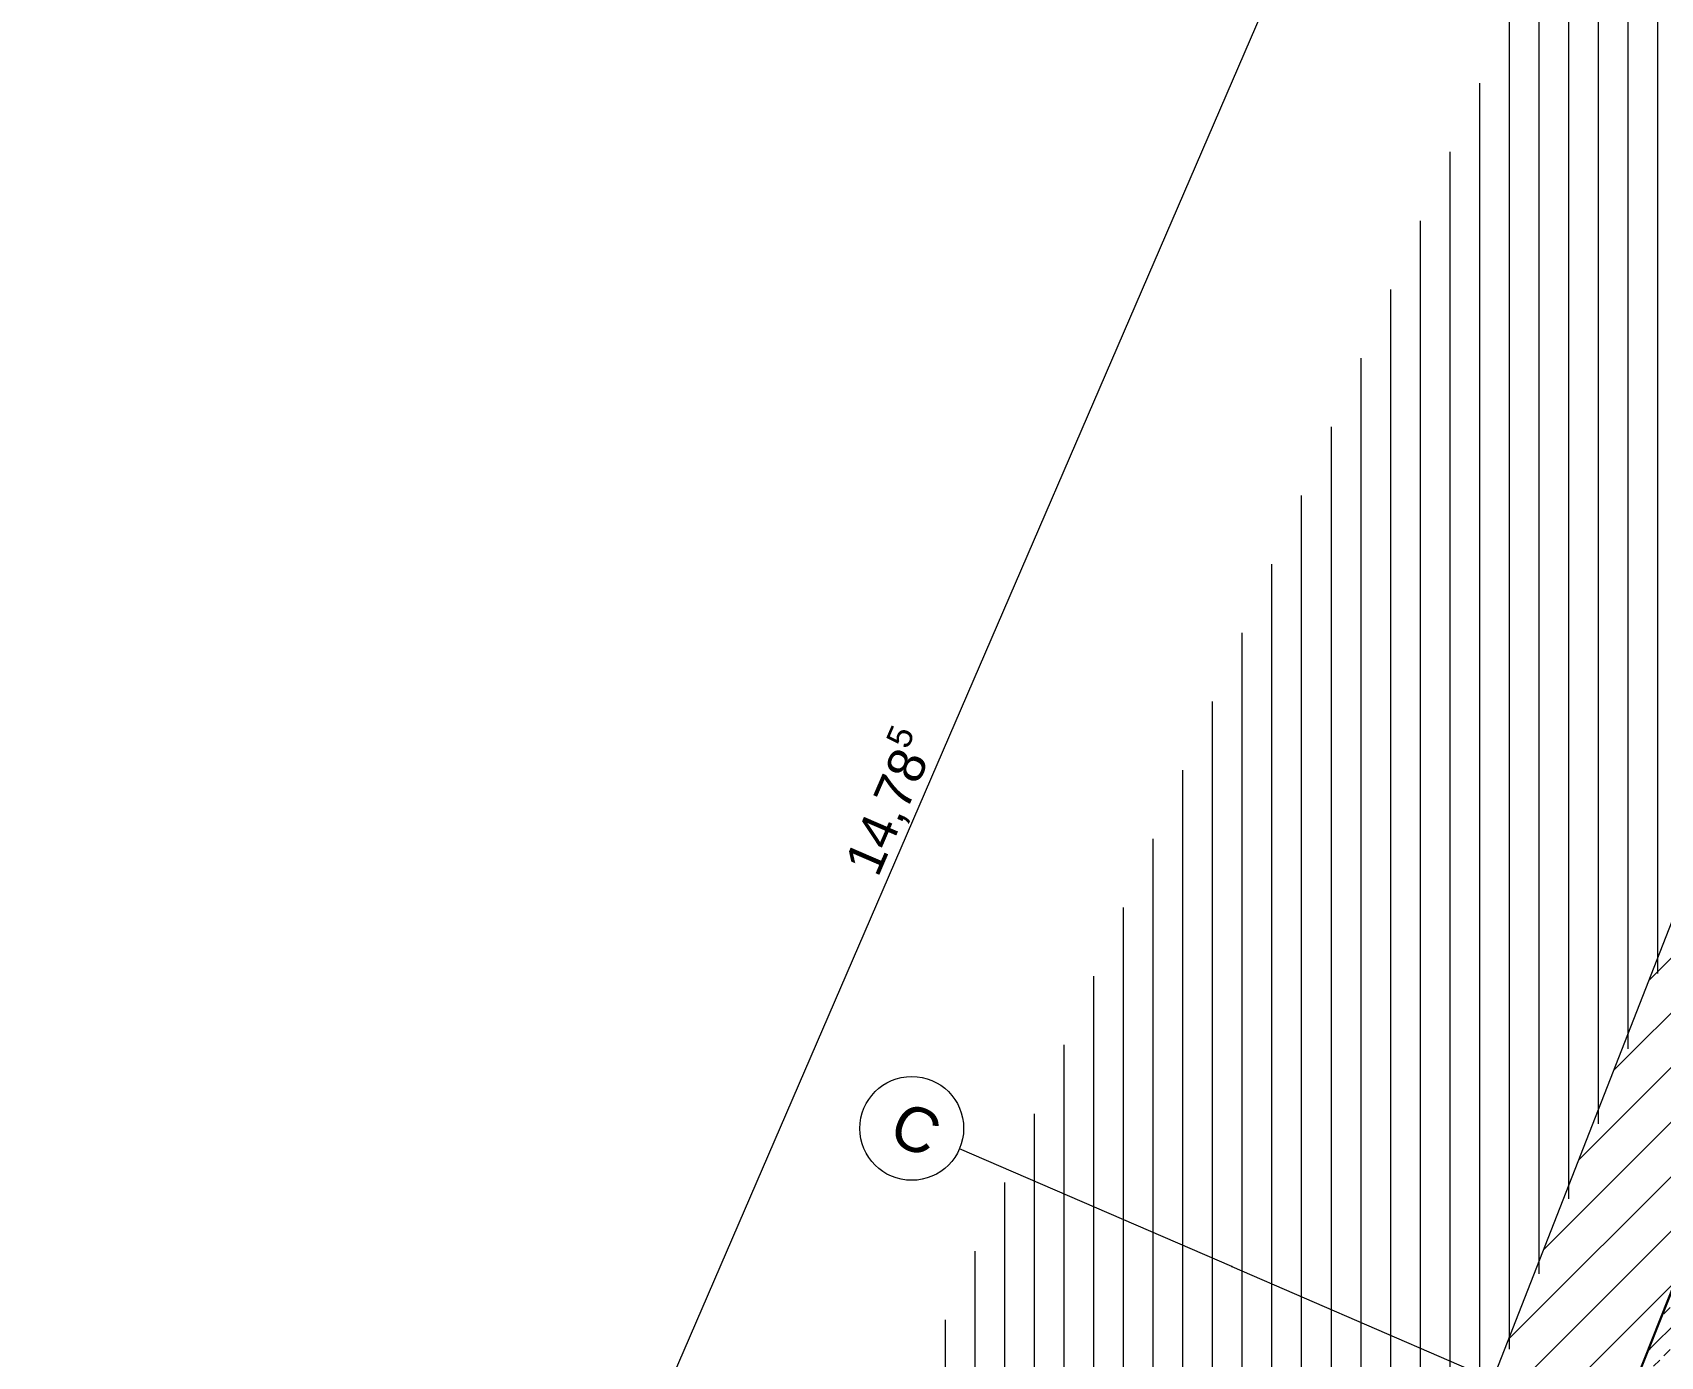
# Model space of a CAD drawing. Header units: millimetres. Extents: x 11801750 to 12566104, y 354831409 to 356234587.
# Drawn here: x 12536522 to 12542009, y 356220045 to 356224507 of the extents above; entities that cross this region are included whole.
import ezdxf
from ezdxf.enums import TextEntityAlignment as Align

# ---------------------------------------------------------------- set-up
doc = ezdxf.new("R2010")
doc.units = ezdxf.units.MM
doc.header["$MEASUREMENT"] = 0
doc.linetypes.add('Dot & Dashed', pattern=[6702.78, 3527.78, -1763.89, 0, -1411.11])
for name, color, linetype in [('New_010 Aussenwände', 7, 'Continuous'), ('New_015 Innenwände', 7, 'Continuous'), ('New_035 Decken', 7, 'Continuous'), ('New_110 Bemassungen Ausführung', 7, 'Continuous'), ('New_290 Raster _ Achsen', 7, 'Continuous')]:
    doc.layers.add(name, color=color, linetype=linetype)
for name, color, linetype, lineweight in [('New_010 Aussenwände_Pen_No__1', 7, 'Continuous', 13), ('New_015 Innenwände_Pen_No__1', 7, 'Continuous', 13), ('New_015 Innenwände_Pen_No__96', 8, 'Continuous', 13), ('New_035 Decken_Pen_No__1', 7, 'Continuous', 13), ('New_110 Bemassungen Ausführung_Pen_No__1', 7, 'Continuous', 13), ('New_255 Plangrafiken_Pen_No__39', 8, 'Continuous', 13), ('New_290 Raster _ Achsen_Pen_No__1', 7, 'Continuous', 13), ('New_290 Raster _ Achsen_Pen_No__108', 7, 'Continuous', 13)]:
    doc.layers.add(name, color=color, linetype=linetype, lineweight=lineweight)
doc.styles.add('GENERATED_STYLE_1', font='arial.ttf')
doc.dimstyles.new('GENERATED_STYLE__1', dxfattribs={"dimtxt": 125, "dimasz": 47.5, "dimexe": 0.18, "dimexo": 2, "dimgap": 0, "dimtad": 1, "dimlfac": 0.001, "dimzin": 0, "dimdsep": 46, "dimtxsty": 'GENERATED_STYLE_1', "dimblk": 'ARROWHEAD_2', "dimblk1": 'ARROWHEAD_2', "dimblk2": 'ARROWHEAD_2', "dimcen": 0.09, "dimclrd": 7, "dimclre": 7, "dimclrt": 7, "dimadec": 0, "dimazin": 0, "dimtfac": 1, "dimtdec": 4, "dimtmove": 0, "dimatfit": 3, "dimfxl": 1, "dimtolj": 1, "dimtzin": 0, "dimarcsym": 0})

# ---------------------------------------------------------------- blocks, each defined once
blk = doc.blocks.new('*X23', base_point=(12240439.2, 356160438.4))
at = {"layer": 'New_255 Plangrafiken_Pen_No__39', "color": 8, "linetype": 'Continuous', "lineweight": 13}
for p, q in [((12541598.2, 356224683.6), (12541598.2, 356224433.6)), ((12541598.2, 356224683.6), (12541598.2, 356224433.6)), ((12541698.2, 356224683.6), (12541698.2, 356224433.6)), ((12541698.2, 356224683.6), (12541698.2, 356224433.6)), ((12541798.2, 356224683.6), (12541798.2, 356224433.6)), ((12541798.2, 356224683.6), (12541798.2, 356224433.6)), ((12541898.2, 356224662.9), (12541898.2, 356224433.6)), ((12541898.2, 356224662.9), (12541898.2, 356224433.6)), ((12541998.2, 356224619.5), (12541998.2, 356224433.6)), ((12541998.2, 356224619.5), (12541998.2, 356224433.6)), ((12541498.2, 356224567.5), (12541498.2, 356224433.6)), ((12541498.2, 356224567.5), (12541498.2, 356224433.6)), ((12541498.2, 356224433.6), (12541498.2, 356224183.6)), ((12541498.2, 356224433.6), (12541498.2, 356224183.6)), ((12541598.2, 356224433.6), (12541598.2, 356224183.6)), ((12541598.2, 356224433.6), (12541598.2, 356224183.6)), ((12541698.2, 356224433.6), (12541698.2, 356224183.6)), ((12541698.2, 356224433.6), (12541698.2, 356224183.6)), ((12541798.2, 356224433.6), (12541798.2, 356224183.6)), ((12541798.2, 356224433.6), (12541798.2, 356224183.6)), ((12541898.2, 356224433.6), (12541898.2, 356224183.6)), ((12541898.2, 356224433.6), (12541898.2, 356224183.6)), ((12541998.2, 356224433.6), (12541998.2, 356224183.6)), ((12541998.2, 356224433.6), (12541998.2, 356224183.6)), ((12541398.2, 356224336), (12541398.2, 356224183.6)), ((12541398.2, 356224336), (12541398.2, 356224183.6)), ((12541398.2, 356224183.6), (12541398.2, 356223933.6)), ((12541398.2, 356224183.6), (12541398.2, 356223933.6)), ((12541498.2, 356224183.6), (12541498.2, 356223933.6)), ((12541498.2, 356224183.6), (12541498.2, 356223933.6)), ((12541598.2, 356224183.6), (12541598.2, 356223933.6)), ((12541598.2, 356224183.6), (12541598.2, 356223933.6)), ((12541698.2, 356224183.6), (12541698.2, 356223933.6)), ((12541698.2, 356224183.6), (12541698.2, 356223933.6)), ((12541798.2, 356224183.6), (12541798.2, 356223933.6)), ((12541798.2, 356224183.6), (12541798.2, 356223933.6)), ((12541898.2, 356224183.6), (12541898.2, 356223933.6)), ((12541898.2, 356224183.6), (12541898.2, 356223933.6)), ((12541998.2, 356224183.6), (12541998.2, 356223933.6)), ((12541998.2, 356224183.6), (12541998.2, 356223933.6)), ((12541298.2, 356224104.5), (12541298.2, 356223933.6)), ((12541298.2, 356224104.5), (12541298.2, 356223933.6)), ((12541298.2, 356223933.6), (12541298.2, 356223683.6)), ((12541298.2, 356223933.6), (12541298.2, 356223683.6)), ((12541398.2, 356223933.6), (12541398.2, 356223683.6)), ((12541398.2, 356223933.6), (12541398.2, 356223683.6)), ((12541498.2, 356223933.6), (12541498.2, 356223683.6)), ((12541498.2, 356223933.6), (12541498.2, 356223683.6)), ((12541598.2, 356223933.6), (12541598.2, 356223683.6)), ((12541598.2, 356223933.6), (12541598.2, 356223683.6)), ((12541698.2, 356223933.6), (12541698.2, 356223683.6)), ((12541698.2, 356223933.6), (12541698.2, 356223683.6)), ((12541798.2, 356223933.6), (12541798.2, 356223683.6)), ((12541798.2, 356223933.6), (12541798.2, 356223683.6)), ((12541898.2, 356223933.6), (12541898.2, 356223683.6)), ((12541898.2, 356223933.6), (12541898.2, 356223683.6)), ((12541998.2, 356223933.6), (12541998.2, 356223683.6)), ((12541998.2, 356223933.6), (12541998.2, 356223683.6)), ((12541198.2, 356223873), (12541198.2, 356223683.6)), ((12541198.2, 356223873), (12541198.2, 356223683.6)), ((12541198.2, 356223683.6), (12541198.2, 356223433.6)), ((12541198.2, 356223683.6), (12541198.2, 356223433.6)), ((12541298.2, 356223683.6), (12541298.2, 356223433.6)), ((12541298.2, 356223683.6), (12541298.2, 356223433.6)), ((12541398.2, 356223683.6), (12541398.2, 356223433.6)), ((12541398.2, 356223683.6), (12541398.2, 356223433.6)), ((12541498.2, 356223683.6), (12541498.2, 356223433.6)), ((12541498.2, 356223683.6), (12541498.2, 356223433.6)), ((12541598.2, 356223683.6), (12541598.2, 356223433.6)), ((12541598.2, 356223683.6), (12541598.2, 356223433.6)), ((12541698.2, 356223683.6), (12541698.2, 356223433.6)), ((12541698.2, 356223683.6), (12541698.2, 356223433.6)), ((12541798.2, 356223683.6), (12541798.2, 356223433.6)), ((12541798.2, 356223683.6), (12541798.2, 356223433.6)), ((12541898.2, 356223683.6), (12541898.2, 356223433.6)), ((12541898.2, 356223683.6), (12541898.2, 356223433.6)), ((12541998.2, 356223683.6), (12541998.2, 356223433.6)), ((12541998.2, 356223683.6), (12541998.2, 356223433.6)), ((12541098.2, 356223641.5), (12541098.2, 356223433.6)), ((12541098.2, 356223641.5), (12541098.2, 356223433.6)), ((12540998.2, 356223410), (12540998.2, 356223183.6)), ((12540998.2, 356223410), (12540998.2, 356223183.6)), ((12541098.2, 356223433.6), (12541098.2, 356223183.6)), ((12541098.2, 356223433.6), (12541098.2, 356223183.6)), ((12541198.2, 356223433.6), (12541198.2, 356223183.6)), ((12541198.2, 356223433.6), (12541198.2, 356223183.6)), ((12541298.2, 356223433.6), (12541298.2, 356223183.6)), ((12541298.2, 356223433.6), (12541298.2, 356223183.6)), ((12541398.2, 356223433.6), (12541398.2, 356223183.6)), ((12541398.2, 356223433.6), (12541398.2, 356223183.6)), ((12541498.2, 356223433.6), (12541498.2, 356223183.6)), ((12541498.2, 356223433.6), (12541498.2, 356223183.6)), ((12541598.2, 356223433.6), (12541598.2, 356223183.6)), ((12541598.2, 356223433.6), (12541598.2, 356223183.6)), ((12541698.2, 356223433.6), (12541698.2, 356223183.6)), ((12541698.2, 356223433.6), (12541698.2, 356223183.6)), ((12541798.2, 356223433.6), (12541798.2, 356223183.6)), ((12541798.2, 356223433.6), (12541798.2, 356223183.6)), ((12541898.2, 356223433.6), (12541898.2, 356223183.6)), ((12541898.2, 356223433.6), (12541898.2, 356223183.6)), ((12541998.2, 356223433.6), (12541998.2, 356223183.6)), ((12541998.2, 356223433.6), (12541998.2, 356223183.6)), ((12540898.2, 356223178.5), (12540898.2, 356222933.6)), ((12540898.2, 356223178.5), (12540898.2, 356222933.6)), ((12540998.2, 356223183.6), (12540998.2, 356222933.6)), ((12540998.2, 356223183.6), (12540998.2, 356222933.6)), ((12541098.2, 356223183.6), (12541098.2, 356222933.6)), ((12541098.2, 356223183.6), (12541098.2, 356222933.6)), ((12541198.2, 356223183.6), (12541198.2, 356222933.6)), ((12541198.2, 356223183.6), (12541198.2, 356222933.6)), ((12541298.2, 356223183.6), (12541298.2, 356222933.6)), ((12541298.2, 356223183.6), (12541298.2, 356222933.6)), ((12541398.2, 356223183.6), (12541398.2, 356222933.6)), ((12541398.2, 356223183.6), (12541398.2, 356222933.6)), ((12541498.2, 356223183.6), (12541498.2, 356222933.6)), ((12541498.2, 356223183.6), (12541498.2, 356222933.6)), ((12541598.2, 356223183.6), (12541598.2, 356222933.6)), ((12541598.2, 356223183.6), (12541598.2, 356222933.6)), ((12541698.2, 356223183.6), (12541698.2, 356222933.6)), ((12541698.2, 356223183.6), (12541698.2, 356222933.6)), ((12541798.2, 356223183.6), (12541798.2, 356222933.6)), ((12541798.2, 356223183.6), (12541798.2, 356222933.6)), ((12541898.2, 356223183.6), (12541898.2, 356222933.6)), ((12541898.2, 356223183.6), (12541898.2, 356222933.6)), ((12541998.2, 356223183.6), (12541998.2, 356222933.6)), ((12541998.2, 356223183.6), (12541998.2, 356222933.6)), ((12540798.2, 356222947), (12540798.2, 356222933.6)), ((12540798.2, 356222947), (12540798.2, 356222933.6)), ((12540798.2, 356222933.6), (12540798.2, 356222683.6)), ((12540798.2, 356222933.6), (12540798.2, 356222683.6)), ((12540898.2, 356222933.6), (12540898.2, 356222683.6)), ((12540898.2, 356222933.6), (12540898.2, 356222683.6)), ((12540998.2, 356222933.6), (12540998.2, 356222683.6)), ((12540998.2, 356222933.6), (12540998.2, 356222683.6)), ((12541098.2, 356222933.6), (12541098.2, 356222683.6)), ((12541098.2, 356222933.6), (12541098.2, 356222683.6)), ((12541198.2, 356222933.6), (12541198.2, 356222683.6)), ((12541198.2, 356222933.6), (12541198.2, 356222683.6)), ((12541298.2, 356222933.6), (12541298.2, 356222683.6)), ((12541298.2, 356222933.6), (12541298.2, 356222683.6)), ((12541398.2, 356222933.6), (12541398.2, 356222683.6)), ((12541398.2, 356222933.6), (12541398.2, 356222683.6)), ((12541498.2, 356222933.6), (12541498.2, 356222683.6)), ((12541498.2, 356222933.6), (12541498.2, 356222683.6)), ((12541598.2, 356222933.6), (12541598.2, 356222683.6)), ((12541598.2, 356222933.6), (12541598.2, 356222683.6)), ((12541698.2, 356222933.6), (12541698.2, 356222683.6)), ((12541698.2, 356222933.6), (12541698.2, 356222683.6)), ((12541798.2, 356222933.6), (12541798.2, 356222683.6)), ((12541798.2, 356222933.6), (12541798.2, 356222683.6)), ((12541898.2, 356222933.6), (12541898.2, 356222683.6)), ((12541898.2, 356222933.6), (12541898.2, 356222683.6)), ((12541998.2, 356222933.6), (12541998.2, 356222683.6)), ((12541998.2, 356222933.6), (12541998.2, 356222683.6)), ((12540698.2, 356222715.6), (12540698.2, 356222683.6)), ((12540698.2, 356222715.6), (12540698.2, 356222683.6)), ((12540698.2, 356222683.6), (12540698.2, 356222433.6)), ((12540698.2, 356222683.6), (12540698.2, 356222433.6)), ((12540798.2, 356222683.6), (12540798.2, 356222433.6)), ((12540798.2, 356222683.6), (12540798.2, 356222433.6)), ((12540898.2, 356222683.6), (12540898.2, 356222433.6)), ((12540898.2, 356222683.6), (12540898.2, 356222433.6)), ((12540998.2, 356222683.6), (12540998.2, 356222433.6)), ((12540998.2, 356222683.6), (12540998.2, 356222433.6)), ((12541098.2, 356222683.6), (12541098.2, 356222433.6)), ((12541098.2, 356222683.6), (12541098.2, 356222433.6)), ((12541198.2, 356222683.6), (12541198.2, 356222433.6)), ((12541198.2, 356222683.6), (12541198.2, 356222433.6)), ((12541298.2, 356222683.6), (12541298.2, 356222433.6)), ((12541298.2, 356222683.6), (12541298.2, 356222433.6)), ((12541398.2, 356222683.6), (12541398.2, 356222433.6)), ((12541398.2, 356222683.6), (12541398.2, 356222433.6)), ((12541498.2, 356222683.6), (12541498.2, 356222433.6)), ((12541498.2, 356222683.6), (12541498.2, 356222433.6)), ((12541598.2, 356222683.6), (12541598.2, 356222433.6)), ((12541598.2, 356222683.6), (12541598.2, 356222433.6)), ((12541698.2, 356222683.6), (12541698.2, 356222433.6)), ((12541698.2, 356222683.6), (12541698.2, 356222433.6)), ((12541798.2, 356222683.6), (12541798.2, 356222433.6)), ((12541798.2, 356222683.6), (12541798.2, 356222433.6)), ((12541898.2, 356222683.6), (12541898.2, 356222433.6)), ((12541898.2, 356222683.6), (12541898.2, 356222433.6)), ((12541998.2, 356222683.6), (12541998.2, 356222433.6)), ((12541998.2, 356222683.6), (12541998.2, 356222433.6)), ((12540598.2, 356222484.1), (12540598.2, 356222433.6)), ((12540598.2, 356222484.1), (12540598.2, 356222433.6)), ((12540598.2, 356222433.6), (12540598.2, 356222183.6)), ((12540598.2, 356222433.6), (12540598.2, 356222183.6)), ((12540698.2, 356222433.6), (12540698.2, 356222183.6)), ((12540698.2, 356222433.6), (12540698.2, 356222183.6)), ((12540798.2, 356222433.6), (12540798.2, 356222183.6)), ((12540798.2, 356222433.6), (12540798.2, 356222183.6)), ((12540898.2, 356222433.6), (12540898.2, 356222183.6)), ((12540898.2, 356222433.6), (12540898.2, 356222183.6)), ((12540998.2, 356222433.6), (12540998.2, 356222183.6)), ((12540998.2, 356222433.6), (12540998.2, 356222183.6)), ((12541098.2, 356222433.6), (12541098.2, 356222183.6)), ((12541098.2, 356222433.6), (12541098.2, 356222183.6)), ((12541198.2, 356222433.6), (12541198.2, 356222183.6)), ((12541198.2, 356222433.6), (12541198.2, 356222183.6)), ((12541298.2, 356222433.6), (12541298.2, 356222183.6)), ((12541298.2, 356222433.6), (12541298.2, 356222183.6)), ((12541398.2, 356222433.6), (12541398.2, 356222183.6)), ((12541398.2, 356222433.6), (12541398.2, 356222183.6)), ((12541498.2, 356222433.6), (12541498.2, 356222183.6)), ((12541498.2, 356222433.6), (12541498.2, 356222183.6)), ((12541598.2, 356222433.6), (12541598.2, 356222183.6)), ((12541598.2, 356222433.6), (12541598.2, 356222183.6)), ((12541698.2, 356222433.6), (12541698.2, 356222183.6)), ((12541698.2, 356222433.6), (12541698.2, 356222183.6)), ((12541798.2, 356222433.6), (12541798.2, 356222183.6)), ((12541798.2, 356222433.6), (12541798.2, 356222183.6)), ((12541898.2, 356222433.6), (12541898.2, 356222183.6)), ((12541898.2, 356222433.6), (12541898.2, 356222183.6)), ((12541998.2, 356222433.6), (12541998.2, 356222183.6)), ((12541998.2, 356222433.6), (12541998.2, 356222183.6)), ((12540498.2, 356222252.6), (12540498.2, 356222183.6)), ((12540498.2, 356222252.6), (12540498.2, 356222183.6)), ((12540498.2, 356222183.6), (12540498.2, 356221933.6)), ((12540498.2, 356222183.6), (12540498.2, 356221933.6)), ((12540598.2, 356222183.6), (12540598.2, 356221933.6)), ((12540598.2, 356222183.6), (12540598.2, 356221933.6)), ((12540698.2, 356222183.6), (12540698.2, 356221933.6)), ((12540698.2, 356222183.6), (12540698.2, 356221933.6)), ((12540798.2, 356222183.6), (12540798.2, 356221933.6)), ((12540798.2, 356222183.6), (12540798.2, 356221933.6)), ((12540898.2, 356222183.6), (12540898.2, 356221933.6)), ((12540898.2, 356222183.6), (12540898.2, 356221933.6)), ((12540998.2, 356222183.6), (12540998.2, 356221933.6)), ((12540998.2, 356222183.6), (12540998.2, 356221933.6)), ((12541098.2, 356222183.6), (12541098.2, 356221933.6)), ((12541098.2, 356222183.6), (12541098.2, 356221933.6)), ((12541198.2, 356222183.6), (12541198.2, 356221933.6)), ((12541198.2, 356222183.6), (12541198.2, 356221933.6)), ((12541298.2, 356222183.6), (12541298.2, 356221933.6)), ((12541298.2, 356222183.6), (12541298.2, 356221933.6)), ((12541398.2, 356222183.6), (12541398.2, 356221933.6)), ((12541398.2, 356222183.6), (12541398.2, 356221933.6)), ((12541498.2, 356222183.6), (12541498.2, 356221933.6)), ((12541498.2, 356222183.6), (12541498.2, 356221933.6)), ((12541598.2, 356222183.6), (12541598.2, 356221933.6)), ((12541598.2, 356222183.6), (12541598.2, 356221933.6)), ((12541698.2, 356222183.6), (12541698.2, 356221933.6)), ((12541698.2, 356222183.6), (12541698.2, 356221933.6)), ((12541798.2, 356222183.6), (12541798.2, 356221933.6)), ((12541798.2, 356222183.6), (12541798.2, 356221933.6)), ((12541898.2, 356222183.6), (12541898.2, 356221933.6)), ((12541898.2, 356222183.6), (12541898.2, 356221933.6)), ((12541998.2, 356222183.6), (12541998.2, 356221933.6)), ((12541998.2, 356222183.6), (12541998.2, 356221933.6)), ((12540398.2, 356222021.1), (12540398.2, 356221933.6)), ((12540398.2, 356222021.1), (12540398.2, 356221933.6)), ((12540398.2, 356221933.6), (12540398.2, 356221683.6)), ((12540398.2, 356221933.6), (12540398.2, 356221683.6)), ((12540498.2, 356221933.6), (12540498.2, 356221683.6)), ((12540498.2, 356221933.6), (12540498.2, 356221683.6)), ((12540598.2, 356221933.6), (12540598.2, 356221683.6)), ((12540598.2, 356221933.6), (12540598.2, 356221683.6)), ((12540698.2, 356221933.6), (12540698.2, 356221683.6)), ((12540698.2, 356221933.6), (12540698.2, 356221683.6)), ((12540798.2, 356221933.6), (12540798.2, 356221683.6)), ((12540798.2, 356221933.6), (12540798.2, 356221683.6)), ((12540898.2, 356221933.6), (12540898.2, 356221683.6)), ((12540898.2, 356221933.6), (12540898.2, 356221683.6)), ((12540998.2, 356221933.6), (12540998.2, 356221683.6)), ((12540998.2, 356221933.6), (12540998.2, 356221683.6)), ((12541098.2, 356221933.6), (12541098.2, 356221683.6)), ((12541098.2, 356221933.6), (12541098.2, 356221683.6)), ((12541198.2, 356221933.6), (12541198.2, 356221683.6)), ((12541198.2, 356221933.6), (12541198.2, 356221683.6)), ((12541298.2, 356221933.6), (12541298.2, 356221683.6)), ((12541298.2, 356221933.6), (12541298.2, 356221683.6)), ((12541398.2, 356221933.6), (12541398.2, 356221683.6)), ((12541398.2, 356221933.6), (12541398.2, 356221683.6)), ((12541498.2, 356221933.6), (12541498.2, 356221683.6)), ((12541498.2, 356221933.6), (12541498.2, 356221683.6)), ((12541598.2, 356221933.6), (12541598.2, 356221683.6)), ((12541598.2, 356221933.6), (12541598.2, 356221683.6)), ((12541698.2, 356221933.6), (12541698.2, 356221683.6)), ((12541698.2, 356221933.6), (12541698.2, 356221683.6)), ((12541798.2, 356221933.6), (12541798.2, 356221683.6)), ((12541798.2, 356221933.6), (12541798.2, 356221683.6)), ((12541898.2, 356221933.6), (12541898.2, 356221683.6)), ((12541898.2, 356221933.6), (12541898.2, 356221683.6)), ((12541998.2, 356221933.6), (12541998.2, 356221683.6)), ((12541998.2, 356221933.6), (12541998.2, 356221683.6)), ((12540298.2, 356221789.6), (12540298.2, 356221683.6)), ((12540298.2, 356221789.6), (12540298.2, 356221683.6)), ((12540298.2, 356221683.6), (12540298.2, 356221433.6)), ((12540298.2, 356221683.6), (12540298.2, 356221433.6)), ((12540398.2, 356221683.6), (12540398.2, 356221433.6)), ((12540398.2, 356221683.6), (12540398.2, 356221433.6)), ((12540498.2, 356221683.6), (12540498.2, 356221433.6)), ((12540498.2, 356221683.6), (12540498.2, 356221433.6)), ((12540598.2, 356221683.6), (12540598.2, 356221433.6)), ((12540598.2, 356221683.6), (12540598.2, 356221433.6)), ((12540698.2, 356221683.6), (12540698.2, 356221433.6)), ((12540698.2, 356221683.6), (12540698.2, 356221433.6)), ((12540798.2, 356221683.6), (12540798.2, 356221433.6)), ((12540798.2, 356221683.6), (12540798.2, 356221433.6)), ((12540898.2, 356221683.6), (12540898.2, 356221433.6)), ((12540898.2, 356221683.6), (12540898.2, 356221433.6)), ((12540998.2, 356221683.6), (12540998.2, 356221433.6)), ((12540998.2, 356221683.6), (12540998.2, 356221433.6)), ((12541098.2, 356221683.6), (12541098.2, 356221433.6)), ((12541098.2, 356221683.6), (12541098.2, 356221433.6)), ((12541198.2, 356221683.6), (12541198.2, 356221433.6)), ((12541198.2, 356221683.6), (12541198.2, 356221433.6)), ((12541298.2, 356221683.6), (12541298.2, 356221433.6)), ((12541298.2, 356221683.6), (12541298.2, 356221433.6)), ((12541398.2, 356221683.6), (12541398.2, 356221433.6)), ((12541398.2, 356221683.6), (12541398.2, 356221433.6)), ((12541498.2, 356221683.6), (12541498.2, 356221433.6)), ((12541498.2, 356221683.6), (12541498.2, 356221433.6)), ((12541598.2, 356221683.6), (12541598.2, 356221433.6)), ((12541598.2, 356221683.6), (12541598.2, 356221433.6)), ((12541698.2, 356221683.6), (12541698.2, 356221433.6)), ((12541698.2, 356221683.6), (12541698.2, 356221433.6)), ((12541798.2, 356221683.6), (12541798.2, 356221433.6)), ((12541798.2, 356221683.6), (12541798.2, 356221433.6)), ((12541898.2, 356221683.6), (12541898.2, 356221433.6)), ((12541898.2, 356221683.6), (12541898.2, 356221433.6)), ((12541998.2, 356221683.6), (12541998.2, 356221433.6)), ((12541998.2, 356221683.6), (12541998.2, 356221433.6)), ((12540198.2, 356221558.1), (12540198.2, 356221433.6)), ((12540198.2, 356221558.1), (12540198.2, 356221433.6)), ((12540198.2, 356221433.6), (12540198.2, 356221183.6)), ((12540198.2, 356221433.6), (12540198.2, 356221183.6)), ((12540298.2, 356221433.6), (12540298.2, 356221183.6)), ((12540298.2, 356221433.6), (12540298.2, 356221183.6)), ((12540398.2, 356221433.6), (12540398.2, 356221183.6)), ((12540398.2, 356221433.6), (12540398.2, 356221183.6)), ((12540498.2, 356221433.6), (12540498.2, 356221183.6)), ((12540498.2, 356221433.6), (12540498.2, 356221183.6)), ((12540598.2, 356221433.6), (12540598.2, 356221183.6)), ((12540598.2, 356221433.6), (12540598.2, 356221183.6)), ((12540698.2, 356221433.6), (12540698.2, 356221183.6)), ((12540698.2, 356221433.6), (12540698.2, 356221183.6)), ((12540798.2, 356221433.6), (12540798.2, 356221183.6)), ((12540798.2, 356221433.6), (12540798.2, 356221183.6)), ((12540898.2, 356221433.6), (12540898.2, 356221183.6)), ((12540898.2, 356221433.6), (12540898.2, 356221183.6)), ((12540998.2, 356221433.6), (12540998.2, 356221183.6)), ((12540998.2, 356221433.6), (12540998.2, 356221183.6)), ((12541098.2, 356221433.6), (12541098.2, 356221183.6)), ((12541098.2, 356221433.6), (12541098.2, 356221183.6)), ((12541198.2, 356221433.6), (12541198.2, 356221183.6)), ((12541198.2, 356221433.6), (12541198.2, 356221183.6)), ((12541298.2, 356221433.6), (12541298.2, 356221183.6)), ((12541298.2, 356221433.6), (12541298.2, 356221183.6)), ((12541398.2, 356221433.6), (12541398.2, 356221183.6)), ((12541398.2, 356221433.6), (12541398.2, 356221183.6)), ((12541498.2, 356221433.6), (12541498.2, 356221183.6)), ((12541498.2, 356221433.6), (12541498.2, 356221183.6)), ((12541598.2, 356221433.6), (12541598.2, 356221183.6)), ((12541598.2, 356221433.6), (12541598.2, 356221183.6)), ((12541698.2, 356221433.6), (12541698.2, 356221183.6)), ((12541698.2, 356221433.6), (12541698.2, 356221183.6)), ((12541798.2, 356221433.6), (12541798.2, 356221183.6)), ((12541798.2, 356221433.6), (12541798.2, 356221183.6)), ((12541898.2, 356221433.6), (12541898.2, 356221183.6)), ((12541898.2, 356221433.6), (12541898.2, 356221183.6)), ((12541998.2, 356221433.6), (12541998.2, 356221335.7)), ((12541998.2, 356221433.6), (12541998.2, 356221335.7)), ((12540098.2, 356221326.6), (12540098.2, 356221183.6)), ((12540098.2, 356221326.6), (12540098.2, 356221183.6)), ((12540098.2, 356221183.6), (12540098.2, 356220933.6)), ((12540098.2, 356221183.6), (12540098.2, 356220933.6)), ((12540198.2, 356221183.6), (12540198.2, 356220933.6)), ((12540198.2, 356221183.6), (12540198.2, 356220933.6)), ((12540298.2, 356221183.6), (12540298.2, 356220933.6)), ((12540298.2, 356221183.6), (12540298.2, 356220933.6)), ((12540398.2, 356221183.6), (12540398.2, 356220933.6)), ((12540398.2, 356221183.6), (12540398.2, 356220933.6)), ((12540498.2, 356221183.6), (12540498.2, 356220933.6)), ((12540498.2, 356221183.6), (12540498.2, 356220933.6)), ((12540598.2, 356221183.6), (12540598.2, 356220933.6)), ((12540598.2, 356221183.6), (12540598.2, 356220933.6)), ((12540698.2, 356221183.6), (12540698.2, 356220933.6)), ((12540698.2, 356221183.6), (12540698.2, 356220933.6)), ((12540798.2, 356221183.6), (12540798.2, 356220933.6)), ((12540798.2, 356221183.6), (12540798.2, 356220933.6)), ((12540898.2, 356221183.6), (12540898.2, 356220933.6)), ((12540898.2, 356221183.6), (12540898.2, 356220933.6)), ((12540998.2, 356221183.6), (12540998.2, 356220933.6)), ((12540998.2, 356221183.6), (12540998.2, 356220933.6)), ((12541098.2, 356221183.6), (12541098.2, 356220933.6)), ((12541098.2, 356221183.6), (12541098.2, 356220933.6)), ((12541198.2, 356221183.6), (12541198.2, 356220933.6)), ((12541198.2, 356221183.6), (12541198.2, 356220933.6)), ((12541298.2, 356221183.6), (12541298.2, 356220933.6)), ((12541298.2, 356221183.6), (12541298.2, 356220933.6)), ((12541398.2, 356221183.6), (12541398.2, 356220933.6)), ((12541398.2, 356221183.6), (12541398.2, 356220933.6)), ((12541498.2, 356221183.6), (12541498.2, 356220933.6)), ((12541498.2, 356221183.6), (12541498.2, 356220933.6)), ((12541598.2, 356221183.6), (12541598.2, 356220933.6)), ((12541598.2, 356221183.6), (12541598.2, 356220933.6)), ((12541698.2, 356221183.6), (12541698.2, 356220933.6)), ((12541698.2, 356221183.6), (12541698.2, 356220933.6)), ((12541798.2, 356221183.6), (12541798.2, 356220933.6)), ((12541798.2, 356221183.6), (12541798.2, 356220933.6)), ((12541898.2, 356221183.6), (12541898.2, 356221082.6)), ((12541898.2, 356221183.6), (12541898.2, 356221082.6)), ((12539998.2, 356221095.1), (12539998.2, 356220933.6)), ((12539998.2, 356221095.1), (12539998.2, 356220933.6)), ((12539998.2, 356220933.6), (12539998.2, 356220683.6)), ((12539998.2, 356220933.6), (12539998.2, 356220683.6)), ((12540098.2, 356220933.6), (12540098.2, 356220683.6)), ((12540098.2, 356220933.6), (12540098.2, 356220683.6)), ((12540198.2, 356220933.6), (12540198.2, 356220683.6)), ((12540198.2, 356220933.6), (12540198.2, 356220683.6)), ((12540298.2, 356220933.6), (12540298.2, 356220683.6)), ((12540298.2, 356220933.6), (12540298.2, 356220683.6)), ((12540398.2, 356220933.6), (12540398.2, 356220683.6)), ((12540398.2, 356220933.6), (12540398.2, 356220683.6)), ((12540498.2, 356220933.6), (12540498.2, 356220683.6)), ((12540498.2, 356220933.6), (12540498.2, 356220683.6)), ((12540598.2, 356220933.6), (12540598.2, 356220683.6)), ((12540598.2, 356220933.6), (12540598.2, 356220683.6)), ((12540698.2, 356220933.6), (12540698.2, 356220683.6)), ((12540698.2, 356220933.6), (12540698.2, 356220683.6)), ((12540798.2, 356220933.6), (12540798.2, 356220683.6)), ((12540798.2, 356220933.6), (12540798.2, 356220683.6)), ((12540898.2, 356220933.6), (12540898.2, 356220683.6)), ((12540898.2, 356220933.6), (12540898.2, 356220683.6)), ((12540998.2, 356220933.6), (12540998.2, 356220683.6)), ((12540998.2, 356220933.6), (12540998.2, 356220683.6)), ((12541098.2, 356220933.6), (12541098.2, 356220683.6)), ((12541098.2, 356220933.6), (12541098.2, 356220683.6)), ((12541198.2, 356220933.6), (12541198.2, 356220683.6)), ((12541198.2, 356220933.6), (12541198.2, 356220683.6)), ((12541298.2, 356220933.6), (12541298.2, 356220683.6)), ((12541298.2, 356220933.6), (12541298.2, 356220683.6)), ((12541398.2, 356220933.6), (12541398.2, 356220683.6)), ((12541398.2, 356220933.6), (12541398.2, 356220683.6)), ((12541498.2, 356220933.6), (12541498.2, 356220683.6)), ((12541498.2, 356220933.6), (12541498.2, 356220683.6)), ((12541598.2, 356220933.6), (12541598.2, 356220683.6)), ((12541598.2, 356220933.6), (12541598.2, 356220683.6)), ((12541698.2, 356220933.6), (12541698.2, 356220683.6)), ((12541698.2, 356220933.6), (12541698.2, 356220683.6)), ((12541798.2, 356220933.6), (12541798.2, 356220829.6)), ((12541798.2, 356220933.6), (12541798.2, 356220829.6)), ((12539898.2, 356220863.6), (12539898.2, 356220683.6)), ((12539898.2, 356220863.6), (12539898.2, 356220683.6)), ((12539898.2, 356220683.6), (12539898.2, 356220433.6)), ((12539898.2, 356220683.6), (12539898.2, 356220433.6)), ((12539998.2, 356220683.6), (12539998.2, 356220433.6)), ((12539998.2, 356220683.6), (12539998.2, 356220433.6)), ((12540098.2, 356220683.6), (12540098.2, 356220433.6)), ((12540098.2, 356220683.6), (12540098.2, 356220433.6)), ((12540198.2, 356220683.6), (12540198.2, 356220433.6)), ((12540198.2, 356220683.6), (12540198.2, 356220433.6)), ((12540298.2, 356220683.6), (12540298.2, 356220433.6)), ((12540298.2, 356220683.6), (12540298.2, 356220433.6)), ((12540398.2, 356220683.6), (12540398.2, 356220433.6)), ((12540398.2, 356220683.6), (12540398.2, 356220433.6)), ((12540498.2, 356220683.6), (12540498.2, 356220433.6)), ((12540498.2, 356220683.6), (12540498.2, 356220433.6)), ((12540598.2, 356220683.6), (12540598.2, 356220433.6)), ((12540598.2, 356220683.6), (12540598.2, 356220433.6)), ((12540698.2, 356220683.6), (12540698.2, 356220433.6)), ((12540698.2, 356220683.6), (12540698.2, 356220433.6)), ((12540798.2, 356220683.6), (12540798.2, 356220433.6)), ((12540798.2, 356220683.6), (12540798.2, 356220433.6)), ((12540898.2, 356220683.6), (12540898.2, 356220433.6)), ((12540898.2, 356220683.6), (12540898.2, 356220433.6)), ((12540998.2, 356220683.6), (12540998.2, 356220433.6)), ((12540998.2, 356220683.6), (12540998.2, 356220433.6)), ((12541098.2, 356220683.6), (12541098.2, 356220433.6)), ((12541098.2, 356220683.6), (12541098.2, 356220433.6)), ((12541198.2, 356220683.6), (12541198.2, 356220433.6)), ((12541198.2, 356220683.6), (12541198.2, 356220433.6)), ((12541298.2, 356220683.6), (12541298.2, 356220433.6)), ((12541298.2, 356220683.6), (12541298.2, 356220433.6)), ((12541398.2, 356220683.6), (12541398.2, 356220433.6)), ((12541398.2, 356220683.6), (12541398.2, 356220433.6)), ((12541498.2, 356220683.6), (12541498.2, 356220433.6)), ((12541498.2, 356220683.6), (12541498.2, 356220433.6)), ((12541598.2, 356220683.6), (12541598.2, 356220433.6)), ((12541598.2, 356220683.6), (12541598.2, 356220433.6)), ((12541698.2, 356220683.6), (12541698.2, 356220576.5)), ((12541698.2, 356220683.6), (12541698.2, 356220576.5)), ((12539798.2, 356220632.1), (12539798.2, 356220433.6)), ((12539798.2, 356220632.1), (12539798.2, 356220433.6)), ((12539698.2, 356220400.6), (12539698.2, 356220183.6)), ((12539698.2, 356220400.6), (12539698.2, 356220183.6)), ((12539798.2, 356220433.6), (12539798.2, 356220183.6)), ((12539798.2, 356220433.6), (12539798.2, 356220183.6)), ((12539898.2, 356220433.6), (12539898.2, 356220183.6)), ((12539898.2, 356220433.6), (12539898.2, 356220183.6)), ((12539998.2, 356220433.6), (12539998.2, 356220183.6)), ((12539998.2, 356220433.6), (12539998.2, 356220183.6)), ((12540098.2, 356220433.6), (12540098.2, 356220183.6)), ((12540098.2, 356220433.6), (12540098.2, 356220183.6)), ((12540198.2, 356220433.6), (12540198.2, 356220183.6)), ((12540198.2, 356220433.6), (12540198.2, 356220183.6)), ((12540298.2, 356220433.6), (12540298.2, 356220183.6)), ((12540298.2, 356220433.6), (12540298.2, 356220183.6)), ((12540398.2, 356220433.6), (12540398.2, 356220183.6)), ((12540398.2, 356220433.6), (12540398.2, 356220183.6)), ((12540498.2, 356220433.6), (12540498.2, 356220183.6)), ((12540498.2, 356220433.6), (12540498.2, 356220183.6)), ((12540598.2, 356220433.6), (12540598.2, 356220183.6)), ((12540598.2, 356220433.6), (12540598.2, 356220183.6)), ((12540698.2, 356220433.6), (12540698.2, 356220183.6)), ((12540698.2, 356220433.6), (12540698.2, 356220183.6)), ((12540798.2, 356220433.6), (12540798.2, 356220183.6)), ((12540798.2, 356220433.6), (12540798.2, 356220183.6)), ((12540898.2, 356220433.6), (12540898.2, 356220183.6)), ((12540898.2, 356220433.6), (12540898.2, 356220183.6)), ((12540998.2, 356220433.6), (12540998.2, 356220183.6)), ((12540998.2, 356220433.6), (12540998.2, 356220183.6)), ((12541098.2, 356220433.6), (12541098.2, 356220183.6)), ((12541098.2, 356220433.6), (12541098.2, 356220183.6)), ((12541198.2, 356220433.6), (12541198.2, 356220183.6)), ((12541198.2, 356220433.6), (12541198.2, 356220183.6)), ((12541298.2, 356220433.6), (12541298.2, 356220183.6)), ((12541298.2, 356220433.6), (12541298.2, 356220183.6)), ((12541398.2, 356220433.6), (12541398.2, 356220183.6)), ((12541398.2, 356220433.6), (12541398.2, 356220183.6)), ((12541498.2, 356220433.6), (12541498.2, 356220183.6)), ((12541498.2, 356220433.6), (12541498.2, 356220183.6)), ((12541598.2, 356220433.6), (12541598.2, 356220323.5)), ((12541598.2, 356220433.6), (12541598.2, 356220323.5)), ((12539598.2, 356220169.2), (12539598.2, 356219933.6)), ((12539598.2, 356220169.2), (12539598.2, 356219933.6)), ((12539698.2, 356220183.6), (12539698.2, 356219933.6)), ((12539698.2, 356220183.6), (12539698.2, 356219933.6)), ((12539798.2, 356220183.6), (12539798.2, 356219933.6)), ((12539798.2, 356220183.6), (12539798.2, 356219933.6)), ((12539898.2, 356220183.6), (12539898.2, 356219933.6)), ((12539898.2, 356220183.6), (12539898.2, 356219933.6)), ((12539998.2, 356220183.6), (12539998.2, 356219933.6)), ((12539998.2, 356220183.6), (12539998.2, 356219933.6)), ((12540098.2, 356220183.6), (12540098.2, 356219933.6)), ((12540098.2, 356220183.6), (12540098.2, 356219933.6)), ((12540198.2, 356220183.6), (12540198.2, 356219933.6)), ((12540198.2, 356220183.6), (12540198.2, 356219933.6)), ((12540298.2, 356220183.6), (12540298.2, 356219933.6)), ((12540298.2, 356220183.6), (12540298.2, 356219933.6)), ((12540398.2, 356220183.6), (12540398.2, 356219933.6)), ((12540398.2, 356220183.6), (12540398.2, 356219933.6)), ((12540498.2, 356220183.6), (12540498.2, 356219933.6)), ((12540498.2, 356220183.6), (12540498.2, 356219933.6)), ((12540598.2, 356220183.6), (12540598.2, 356219933.6)), ((12540598.2, 356220183.6), (12540598.2, 356219933.6)), ((12540698.2, 356220183.6), (12540698.2, 356219933.6)), ((12540698.2, 356220183.6), (12540698.2, 356219933.6)), ((12540798.2, 356220183.6), (12540798.2, 356219933.6)), ((12540798.2, 356220183.6), (12540798.2, 356219933.6)), ((12540898.2, 356220183.6), (12540898.2, 356219933.6)), ((12540898.2, 356220183.6), (12540898.2, 356219933.6)), ((12540998.2, 356220183.6), (12540998.2, 356219933.6)), ((12540998.2, 356220183.6), (12540998.2, 356219933.6)), ((12541098.2, 356220183.6), (12541098.2, 356219933.6)), ((12541098.2, 356220183.6), (12541098.2, 356219933.6)), ((12541198.2, 356220183.6), (12541198.2, 356219933.6)), ((12541198.2, 356220183.6), (12541198.2, 356219933.6)), ((12541298.2, 356220183.6), (12541298.2, 356219933.6)), ((12541298.2, 356220183.6), (12541298.2, 356219933.6)), ((12541398.2, 356220183.6), (12541398.2, 356219933.6)), ((12541398.2, 356220183.6), (12541398.2, 356219933.6)), ((12541498.2, 356220183.6), (12541498.2, 356220070.4)), ((12541498.2, 356220183.6), (12541498.2, 356220070.4))]:
    blk.add_line(p, q, dxfattribs=at)
blk = doc.blocks.new('Fill_3', base_point=(12240439.2, 356160438.4))
at = {"layer": 'New_255 Plangrafiken_Pen_No__39', "color": 8, "linetype": 'Continuous', "lineweight": 13}
blk.add_blockref('*X23', (12240439.2, 356160438.4), dxfattribs=at)
blk = doc.blocks.new('Slab_5', base_point=(12545847.7, 356218065.5))
at = {"layer": 'New_035 Decken_Pen_No__1', "color": 7, "linetype": 'Continuous', "lineweight": 13, "flags": 128}
blk.add_lwpolyline([(12545847.7, 356218065.5), (12541857.8, 356219789.1), (12544927.2, 356227482.7), (12547894, 356226201), (12547854.4, 356226109.2), (12552736.2, 356224000.4), (12551404.9, 356220918.5), (12547851, 356222450.4), (12545939.5, 356218025.8)], close=True, dxfattribs=at)
blk = doc.blocks.new('Wall_37', base_point=(12539105.3, 356213984.7))
at = {"layer": 'New_015 Innenwände_Pen_No__96', "linetype": 'Continuous', "lineweight": 13}
h = blk.add_hatch(dxfattribs=at)
h.set_pattern_fill('COMMON_BRICK', color=8, style=0, pattern_type=2)
h.set_pattern_definition([(45, (12240439.16, 356160438.36), (-91.92388, 91.92388), [])])
h.paths.add_polyline_path([(12539105.3, 356213984.7), (12539526.9, 356213802.6), (12539729.3, 356214368.7), (12540445.4, 356216233.8), (12540673.7, 356216808.5), (12541025.8, 356217693.6), (12541718.2, 356219438.8), (12541901.2, 356219904.4), (12542070.1, 356220327.7), (12542314.7, 356220940.7), (12542912.9, 356222483.2), (12543413.4, 356223751.8), (12543776.6, 356224653.6), (12544204.9, 356225707.8), (12544962.3, 356227575.3), (12544545.9, 356227742.6), (12542691.4, 356223148.6), (12542135.9, 356221738.4), (12541223.3, 356219405.7), (12540557, 356217735.1), (12539650.6, 356215443.3), (12539315.6, 356214547.4)])
at = {"layer": 'New_015 Innenwände_Pen_No__1', "color": 7, "linetype": 'Continuous', "lineweight": 13, "flags": 128}
for points in [[(12542135.9, 356221738.4), (12541223.3, 356219405.7)], [(12541901.2, 356219904.4), (12542070.1, 356220327.7)]]:
    blk.add_lwpolyline(points, dxfattribs=at)
blk = doc.blocks.new('Wall_87', base_point=(12541901.2, 356219904.4))
at = {"layer": 'New_010 Aussenwände', "linetype": 'Continuous', "lineweight": 0, "true_color": 0x000000}
h = blk.add_hatch(dxfattribs=at)
h.set_pattern_fill('BETON_BEWEHRT_SN46', color=18, style=0, pattern_type=2)
h.set_pattern_definition([(45, (12240439.16, 356160438.36), (-70.710678, 70.710678), [30, -20]), (45, (12240403.8, 356160473.71), (-70.710678, 70.710678), [100, 0])])
h.paths.add_polyline_path([(12542048.1, 356219840.9), (12542577.8, 356221176.6), (12542429.1, 356221235.6), (12541901.2, 356219904.4)])
at = {"layer": 'New_010 Aussenwände_Pen_No__1', "color": 7, "linetype": 'Continuous', "lineweight": 13, "flags": 128}
for points in [[(12542429.1, 356221235.6), (12541901.2, 356219904.4)], [(12542048.1, 356219840.9), (12542577.8, 356221176.6)]]:
    blk.add_lwpolyline(points, dxfattribs=at)
blk = doc.blocks.new('Standard grid marker[46]', base_point=(12539645.8, 356220744.6))
at = {"layer": 'New_290 Raster _ Achsen_Pen_No__1', "color": 7, "linetype": 'Continuous', "lineweight": 13}
blk.add_circle((12539485.1, 356220814), 175, dxfattribs=at)
at = {"layer": 'New_290 Raster _ Achsen_Pen_No__108', "color": 7, "linetype": 'Dot & Dashed', "lineweight": 13}
for q in [(12539645.8, 356220744.6), (12561567.2, 356211274.9)]:
    blk.add_line((12540563.8, 356220348), q, dxfattribs=at)
blk.add_point((12540563.8, 356220348), dxfattribs=at)
blk.add_point((12540563.8, 356220348), dxfattribs=at)
at = {"layer": 'New_290 Raster _ Achsen_Pen_No__108', "color": 7, "lineweight": 13, "style": 'GENERATED_STYLE_1'}
for tag, p in [('AC_MarkerText_1_0', (12539528.5, 356220880.1)), ('AC_MarkerText_1_1', (12562689.2, 356210875))]:
    blk.add_attdef(tag, text='', height=150, rotation=336.6365, dxfattribs=at).set_placement(p, align=Align.TOP_CENTER)
blk = doc.blocks.new('Standard grid marker[52]', base_point=(12539230.2, 356213489.9))
at = {"layer": 'New_290 Raster _ Achsen_Pen_No__108', "color": 7, "linetype": 'Dot & Dashed', "lineweight": 13}
blk.add_line((12539603.7, 356214432.9), (12547078.2, 356233305.9), dxfattribs=at)
at = {"layer": 'New_290 Raster _ Achsen_Pen_No__108', "color": 7, "lineweight": 13, "style": 'GENERATED_STYLE_1'}
for tag, p in [('AC_MarkerText_1_1', (12547559.5, 356234477.6)), ('AC_MarkerText_1_0', (12539209.1, 356213393.3))]:
    blk.add_attdef(tag, text='', height=150, rotation=336.6365, dxfattribs=at).set_placement(p, align=Align.TOP_CENTER)
blk = doc.blocks.new('*D309', base_point=(12240439.2, 356160438.4))
at = {"layer": 'New_110 Bemassungen Ausführung_Pen_No__1', "color": 7, "linetype": 'Continuous', "lineweight": 13, "transparency": 16777216}
for p, q in [((12542472.1, 356228638.5), (12542386, 356228675.7)), ((12542450.6, 356228628.1), (12542407.5, 356228686)), ((12542429, 356228657.1), (12542441.1, 356228685.1)), ((12536564.9, 356215082.1), (12542429, 356228657.1)), ((12536607.9, 356215063.5), (12536521.8, 356215100.7)), ((12536543.3, 356215111.1), (12536586.4, 356215053.1)), ((12536552.7, 356215054), (12536564.9, 356215082.1))]:
    blk.add_line(p, q, dxfattribs=at)
at = {"layer": 'New_110 Bemassungen Ausführung_Pen_No__1', "color": 7, "lineweight": 13, "transparency": 16777216, "insert": (12539404, 356221641.8), "char_height": 125, "attachment_point": 7, "rotation": 66.6365, "style": 'GENERATED_STYLE_1'}
blk.add_mtext('\\A1;{\\pql;\\fArial|b0|i0|c0|p0;\\W1.000000;14,78\\fArial|b0|i0|c0|p0;\\W1.000000;\\A1{\\H.66x;\\S5^  ;}}', dxfattribs=at)
blk = doc.blocks.new('ARROWHEAD_2')
at = {"color": 0, "linetype": 'Continuous', "lineweight": 0}
for p, q in [((0, 0), (-1, 0)), ((-0.38, -0.66), (0.38, 0.66))]:
    blk.add_line(p, q, dxfattribs=at)

msp = doc.modelspace()

# ---------------------------------------------------------------- block references
at = {"layer": 'New_010 Aussenwände', "color": 7, "lineweight": 13}
msp.add_blockref('Wall_87', (12541901.159, 356219904.367), dxfattribs=at)
at = {"layer": 'New_015 Innenwände', "color": 7, "lineweight": 13}
msp.add_blockref('Wall_37', (12539105.263, 356213984.694), dxfattribs=at)
at = {"layer": 'New_035 Decken', "color": 7, "linetype": 'Continuous', "lineweight": 13}
msp.add_blockref('Slab_5', (12545847.706, 356218065.48), dxfattribs=at)
at = {"layer": 'New_255 Plangrafiken_Pen_No__39', "color": 8, "linetype": 'Continuous', "lineweight": 13}
msp.add_blockref('Fill_3', (12240439.157, 356160438.356), dxfattribs=at)
at = {"layer": 'New_290 Raster _ Achsen', "color": 7, "linetype": 'Continuous', "lineweight": 13}
msp.add_blockref('Standard grid marker[52]', (12539230.19, 356213489.941), dxfattribs=at)
ref = msp.add_blockref('Standard grid marker[46]', (12539645.773, 356220744.612), dxfattribs=at)
ref.add_attrib('AC_MarkerText_1', 'C', dxfattribs={"layer": 'New_290 Raster _ Achsen_Pen_No__108', "color": 7, "lineweight": 13, "height": 150, "rotation": 336.636458, "style": 'GENERATED_STYLE_1'}).set_placement((12539528.46, 356220880.05), align=Align.TOP_CENTER)

# ---------------------------------------------------------------- dimensions: what is measured, and where the dimension line sits
at = {"layer": 'New_110 Bemassungen Ausführung', "color": 7, "linetype": 'Continuous', "lineweight": 13}
dim = msp.add_linear_dim(base=(12542429.028, 356228657.074), p1=(12539105.263, 356213984.694), p2=(12544545.911, 356227742.616), angle=66.636458, dimstyle='GENERATED_STYLE__1', dxfattribs=at)
dim.commit()
dim.dimension.update_dxf_attribs({"geometry": '*D309', "text_midpoint": (12539468.855, 356222025.202), "dimtype": 160, "text_rotation": 66.636458})

doc.saveas('drawing.dxf')
